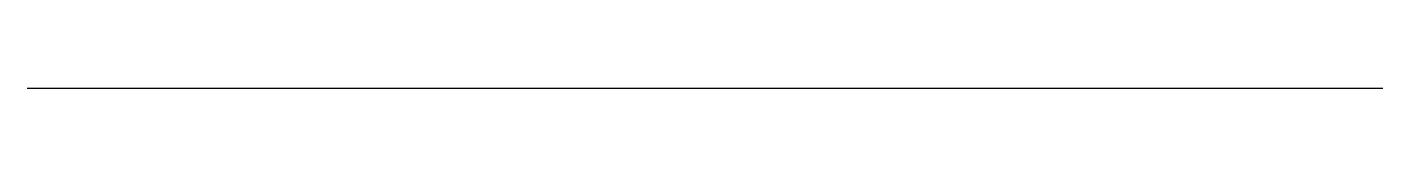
# Model space of a CAD drawing. Extents: x -1 to 1, y 0 to 0.
import ezdxf

# ---------------------------------------------------------------- set-up
doc = ezdxf.new("R2010")
doc.units = 0
doc.header["$MEASUREMENT"] = 0

# ---------------------------------------------------------------- blocks, each defined once
blk = doc.blocks.new('CONTROL_POINT')
blk.add_line((-1, 0), (1, 0))
at = {"flags": 1}
blk.add_attdef('NUMBER', (0, 0), '', height=1, dxfattribs=at)

msp = doc.modelspace()

# ---------------------------------------------------------------- block references
msp.add_blockref('CONTROL_POINT', (0, 0))

doc.saveas('drawing.dxf')
